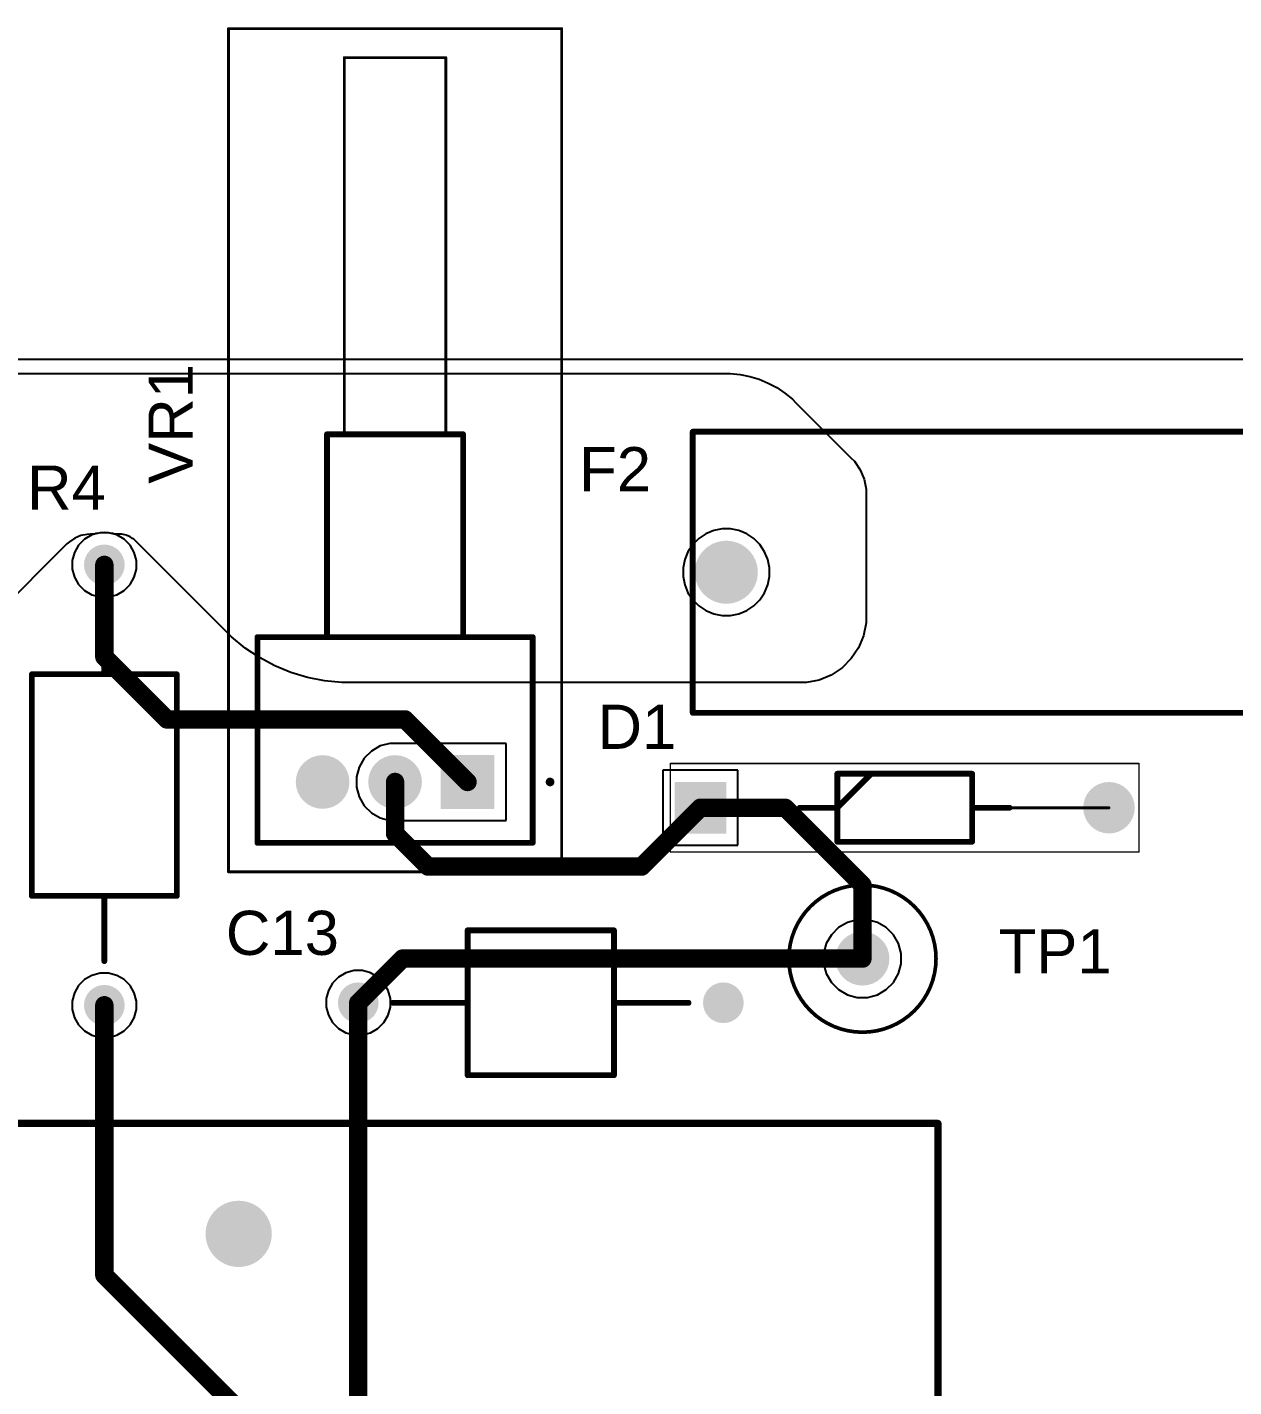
# Model space of a CAD drawing. Header units: millimetres. Extents: x 24 to 183, y 18 to 128.
# Drawn here: x 54.11 to 95.75, y 70.57 to 117.49 of the extents above; entities that cross this region are included whole.
import ezdxf

# ---------------------------------------------------------------- set-up
doc = ezdxf.new("R2010")
doc.units = ezdxf.units.MM
for name, color, linetype in [('BottomLayer', 5, 'Continuous'), ('BottomSolder', 6, 'Continuous'), ('Mechanical13', 56, 'Continuous'), ('Mechanical15', 56, 'Continuous'), ('MultiLayer', 9, 'Continuous'), ('PadHoleLayer', 156, 'Continuous'), ('TopLayer', 1, 'Continuous'), ('TopOverlay', 2, 'Continuous'), ('TopSolder', 216, 'Continuous')]:
    doc.layers.add(name, color=color, linetype=linetype)
doc.styles.add('Arial', font='arial.ttf', dxfattribs={"height": 0.2})

# ---------------------------------------------------------------- blocks, each defined once
blk = doc.blocks.new('MFR_25FBF52_14K_16')
at = {"layer": 'BottomLayer'}
h = blk.add_hatch(color=5, dxfattribs=at)
edge = h.paths.add_edge_path()
edge.add_arc((0, 0), 0.6, 0, 360)
h = blk.add_hatch(color=5, dxfattribs=at)
edge = h.paths.add_edge_path()
edge.add_arc((15.2, 0), 0.6, 0, 360)
at = {"layer": 'BottomSolder'}
h = blk.add_hatch(color=6, dxfattribs=at)
edge = h.paths.add_edge_path()
edge.add_arc((0, 0), 0.702, 0, 360)
h = blk.add_hatch(color=6, dxfattribs=at)
edge = h.paths.add_edge_path()
edge.add_arc((15.2, 0), 0.702, 0, 360)
at = {"layer": 'MultiLayer'}
h = blk.add_hatch(color=9, dxfattribs=at)
edge = h.paths.add_edge_path()
edge.add_arc((0, 0), 0.6, 0, 360)
h = blk.add_hatch(color=9, dxfattribs=at)
edge = h.paths.add_edge_path()
edge.add_arc((15.2, 0), 0.6, 0, 360)
at = {"layer": 'PadHoleLayer'}
h = blk.add_hatch(color=156, dxfattribs=at)
edge = h.paths.add_edge_path()
edge.add_arc((0, 0), 0.35, 0, 360)
h = blk.add_hatch(color=156, dxfattribs=at)
edge = h.paths.add_edge_path()
edge.add_arc((15.2, 0), 0.35, 0, 360)
at = {"layer": 'TopLayer'}
h = blk.add_hatch(color=1, dxfattribs=at)
edge = h.paths.add_edge_path()
edge.add_arc((0, 0), 0.6, 0, 360)
h = blk.add_hatch(color=1, dxfattribs=at)
edge = h.paths.add_edge_path()
edge.add_arc((15.2, 0), 0.6, 0, 360)
at = {"layer": 'TopSolder'}
h = blk.add_hatch(color=216, dxfattribs=at)
edge = h.paths.add_edge_path()
edge.add_arc((0, 0), 0.702, 0, 360)
h = blk.add_hatch(color=216, dxfattribs=at)
edge = h.paths.add_edge_path()
edge.add_arc((15.2, 0), 0.702, 0, 360)
at = {"layer": 'TopOverlay', "const_width": 0.2}
for points in [[(3.775, 2.5), (3.775, 0)], [(3.775, 2.5), (11.425, 2.5)], [(11.425, 2.5), (11.425, -2.5)], [(1.524, 0), (3.775, 0)], [(3.775, 0), (3.775, -2.5)], [(11.425, 0), (13.843, 0)], [(3.775, -2.5), (11.425, -2.5)]]:
    blk.add_lwpolyline(points, dxfattribs=at)
at = {"layer": 'TopOverlay', "const_width": 0.1}
for points in [[(3.725, 2.5, 1), (3.825, 2.5, 1)], [(3.725, 2.5, 1), (3.825, 2.5, 1)], [(11.375, 2.5, 1), (11.475, 2.5, 1)], [(11.375, 2.5, 1), (11.475, 2.5, 1)], [(1.474, 0, 1), (1.574, 0, 1)], [(3.725, 0, 1), (3.825, 0, 1)], [(3.725, 0, 1), (3.825, 0, 1)], [(3.725, 0, 1), (3.825, 0, 1)], [(11.375, 0, 1), (11.475, 0, 1)], [(13.793, 0, 1), (13.893, 0, 1)], [(3.725, -2.5, 1), (3.825, -2.5, 1)], [(3.725, -2.5, 1), (3.825, -2.5, 1)], [(11.375, -2.5, 1), (11.475, -2.5, 1)], [(11.375, -2.5, 1), (11.475, -2.5, 1)]]:
    blk.add_lwpolyline(points, format="xyb", close=True, dxfattribs=at)
blk = doc.blocks.new('5261_24')
at = {"layer": 'BottomLayer'}
h = blk.add_hatch(color=5, dxfattribs=at)
edge = h.paths.add_edge_path()
edge.add_arc((0, 0), 0.83, 0, 360)
at = {"layer": 'BottomSolder'}
h = blk.add_hatch(color=6, dxfattribs=at)
edge = h.paths.add_edge_path()
edge.add_arc((0, 0), 0.9316, 0, 360)
at = {"layer": 'MultiLayer'}
h = blk.add_hatch(color=9, dxfattribs=at)
edge = h.paths.add_edge_path()
edge.add_arc((0, 0), 0.83, 0, 360)
at = {"layer": 'PadHoleLayer'}
h = blk.add_hatch(color=156, dxfattribs=at)
edge = h.paths.add_edge_path()
edge.add_arc((0, 0), 0.53, 0, 360)
at = {"layer": 'TopLayer'}
h = blk.add_hatch(color=1, dxfattribs=at)
edge = h.paths.add_edge_path()
edge.add_arc((0, 0), 0.83, 0, 360)
at = {"layer": 'TopSolder'}
h = blk.add_hatch(color=216, dxfattribs=at)
edge = h.paths.add_edge_path()
edge.add_arc((0, 0), 0.9316, 0, 360)
at = {"layer": 'Mechanical15'}
for points, const_width in [([(2.54, 0, 1), (-2.54, 0, 1)], 0.127), ([(-2.57175, 0, 1), (-2.50825, 0, 1)], 0.0635), ([(2.50825, 0, 1), (2.57175, 0, 1)], 0.0635)]:
    blk.add_lwpolyline(points, format="xyb", close=True, dxfattribs=dict(at, const_width=const_width))
blk = doc.blocks.new('4527_31')
at = {"layer": 'BottomLayer'}
h = blk.add_hatch(color=5, dxfattribs=at)
edge = h.paths.add_edge_path()
edge.add_arc((-10.92, 0), 0.985, 0, 360)
h = blk.add_hatch(color=5, dxfattribs=at)
edge = h.paths.add_edge_path()
edge.add_arc((10.92, 0), 0.985, 0, 360)
at = {"layer": 'BottomSolder'}
h = blk.add_hatch(color=6, dxfattribs=at)
edge = h.paths.add_edge_path()
edge.add_arc((-10.92, 0), 1.087, 0, 360)
h = blk.add_hatch(color=6, dxfattribs=at)
edge = h.paths.add_edge_path()
edge.add_arc((10.92, 0), 1.087, 0, 360)
at = {"layer": 'MultiLayer'}
h = blk.add_hatch(color=9, dxfattribs=at)
edge = h.paths.add_edge_path()
edge.add_arc((-10.92, 0), 0.985, 0, 360)
h = blk.add_hatch(color=9, dxfattribs=at)
edge = h.paths.add_edge_path()
edge.add_arc((10.92, 0), 0.985, 0, 360)
at = {"layer": 'PadHoleLayer'}
h = blk.add_hatch(color=156, dxfattribs=at)
edge = h.paths.add_edge_path()
edge.add_arc((-10.92, 0), 0.66, 0, 360)
h = blk.add_hatch(color=156, dxfattribs=at)
edge = h.paths.add_edge_path()
edge.add_arc((10.92, 0), 0.66, 0, 360)
at = {"layer": 'TopLayer'}
h = blk.add_hatch(color=1, dxfattribs=at)
edge = h.paths.add_edge_path()
edge.add_arc((-10.92, 0), 0.985, 0, 360)
h = blk.add_hatch(color=1, dxfattribs=at)
edge = h.paths.add_edge_path()
edge.add_arc((10.92, 0), 0.985, 0, 360)
at = {"layer": 'TopSolder'}
h = blk.add_hatch(color=216, dxfattribs=at)
edge = h.paths.add_edge_path()
edge.add_arc((-10.92, 0), 1.087, 0, 360)
h = blk.add_hatch(color=216, dxfattribs=at)
edge = h.paths.add_edge_path()
edge.add_arc((10.92, 0), 1.087, 0, 360)
at = {"layer": 'Mechanical13', "const_width": 0.2}
for points in [[(-12.08, -4.85), (-12.08, 4.85)], [(-12.08, 4.85), (12.08, 4.85)], [(12.08, -4.85), (12.08, 4.85)], [(-12.08, -4.85), (12.08, -4.85)]]:
    blk.add_lwpolyline(points, dxfattribs=at)
at = {"layer": 'Mechanical13', "const_width": 0.1}
for points in [[(-12.13, 4.85, 1), (-12.03, 4.85, 1)], [(-12.13, 4.85, 1), (-12.03, 4.85, 1)], [(12.03, 4.85, 1), (12.13, 4.85, 1)], [(12.03, 4.85, 1), (12.13, 4.85, 1)], [(-12.13, -4.85, 1), (-12.03, -4.85, 1)], [(-12.13, -4.85, 1), (-12.03, -4.85, 1)], [(12.03, -4.85, 1), (12.13, -4.85, 1)], [(12.03, -4.85, 1), (12.13, -4.85, 1)]]:
    blk.add_lwpolyline(points, format="xyb", close=True, dxfattribs=at)
at = {"layer": 'TopOverlay', "const_width": 0.2}
for points in [[(-12.08, 4.85), (12.08, 4.85)], [(-12.08, -4.85), (12.08, -4.85)]]:
    blk.add_lwpolyline(points, dxfattribs=at)
at = {"layer": 'TopOverlay', "const_width": 0.1}
for points in [[(-12.13, 4.85, 1), (-12.03, 4.85, 1)], [(12.03, 4.85, 1), (12.13, 4.85, 1)], [(-12.13, -4.85, 1), (-12.03, -4.85, 1)], [(12.03, -4.85, 1), (12.13, -4.85, 1)]]:
    blk.add_lwpolyline(points, format="xyb", close=True, dxfattribs=at)
blk = doc.blocks.new('P9A1R100FISX1103MA_34')
at = {"layer": 'BottomLayer'}
blk.add_hatch(color=5, dxfattribs=at).paths.add_polyline_path([(-0.825, 0.825), (0.825, 0.825), (0.825, -0.825), (-0.825, -0.825)])
h = blk.add_hatch(color=5, dxfattribs=at)
edge = h.paths.add_edge_path()
edge.add_arc((0, -2.5), 0.825, 0, 360)
h = blk.add_hatch(color=5, dxfattribs=at)
edge = h.paths.add_edge_path()
edge.add_arc((0, -5), 0.825, 0, 360)
at = {"layer": 'BottomSolder'}
blk.add_hatch(color=6, dxfattribs=at).paths.add_polyline_path([(-0.927, 0.927), (0.927, 0.927), (0.927, -0.927), (-0.927, -0.927)])
h = blk.add_hatch(color=6, dxfattribs=at)
edge = h.paths.add_edge_path()
edge.add_arc((0, -2.5), 0.927, 0, 360)
h = blk.add_hatch(color=6, dxfattribs=at)
edge = h.paths.add_edge_path()
edge.add_arc((0, -5), 0.927, 0, 360)
at = {"layer": 'MultiLayer'}
blk.add_hatch(color=9, dxfattribs=at).paths.add_polyline_path([(-0.825, 0.825), (0.825, 0.825), (0.825, -0.825), (-0.825, -0.825)])
h = blk.add_hatch(color=9, dxfattribs=at)
edge = h.paths.add_edge_path()
edge.add_arc((0, -2.5), 0.825, 0, 360)
h = blk.add_hatch(color=9, dxfattribs=at)
edge = h.paths.add_edge_path()
edge.add_arc((0, -5), 0.825, 0, 360)
at = {"layer": 'PadHoleLayer'}
h = blk.add_hatch(color=156, dxfattribs=at)
edge = h.paths.add_edge_path()
edge.add_arc((0, 0), 0.55, 0, 360)
h = blk.add_hatch(color=156, dxfattribs=at)
edge = h.paths.add_edge_path()
edge.add_arc((0, -2.5), 0.55, 0, 360)
h = blk.add_hatch(color=156, dxfattribs=at)
edge = h.paths.add_edge_path()
edge.add_arc((0, -5), 0.55, 0, 360)
at = {"layer": 'TopLayer'}
blk.add_hatch(color=1, dxfattribs=at).paths.add_polyline_path([(-0.825, 0.825), (0.825, 0.825), (0.825, -0.825), (-0.825, -0.825)])
h = blk.add_hatch(color=1, dxfattribs=at)
edge = h.paths.add_edge_path()
edge.add_arc((0, -2.5), 0.825, 0, 360)
h = blk.add_hatch(color=1, dxfattribs=at)
edge = h.paths.add_edge_path()
edge.add_arc((0, -5), 0.825, 0, 360)
at = {"layer": 'TopSolder'}
blk.add_hatch(color=216, dxfattribs=at).paths.add_polyline_path([(-0.927, 0.927), (0.927, 0.927), (0.927, -0.927), (-0.927, -0.927)])
h = blk.add_hatch(color=216, dxfattribs=at)
edge = h.paths.add_edge_path()
edge.add_arc((0, -2.5), 0.927, 0, 360)
h = blk.add_hatch(color=216, dxfattribs=at)
edge = h.paths.add_edge_path()
edge.add_arc((0, -5), 0.927, 0, 360)
at = {"layer": 'Mechanical13', "const_width": 0.1}
for points in [[(-5, -7.25), (-5, 2.25)], [(2.1, 2.25), (-5, 2.25)], [(2.1, -7.25), (2.1, 2.25)], [(-12, -4.85), (-12, -0.15)], [(-5, -0.15), (-12, -0.15)], [(-5, -4.85), (-5, -0.15)], [(-25, -4.25), (-25, -0.75)], [(-12, -0.75), (-25, -0.75)], [(-12, -4.25), (-12, -0.75)], [(-12, -4.25), (-25, -4.25)], [(-5, -4.85), (-12, -4.85)], [(2.1, -7.25), (-5, -7.25)]]:
    blk.add_lwpolyline(points, dxfattribs=at)
at = {"layer": 'Mechanical13', "const_width": 0.05}
for points in [[(-5.025, 2.25, 1), (-4.975, 2.25, 1)], [(-5.025, 2.25, 1), (-4.975, 2.25, 1)], [(2.075, 2.25, 1), (2.125, 2.25, 1)], [(2.075, 2.25, 1), (2.125, 2.25, 1)], [(-12.025, -0.15, 1), (-11.975, -0.15, 1)], [(-12.025, -0.15, 1), (-11.975, -0.15, 1)], [(-5.025, -0.15, 1), (-4.975, -0.15, 1)], [(-5.025, -0.15, 1), (-4.975, -0.15, 1)], [(-25.025, -0.75, 1), (-24.975, -0.75, 1)], [(-25.025, -0.75, 1), (-24.975, -0.75, 1)], [(-12.025, -0.75, 1), (-11.975, -0.75, 1)], [(-12.025, -0.75, 1), (-11.975, -0.75, 1)], [(-25.025, -4.25, 1), (-24.975, -4.25, 1)], [(-25.025, -4.25, 1), (-24.975, -4.25, 1)], [(-12.025, -4.25, 1), (-11.975, -4.25, 1)], [(-12.025, -4.25, 1), (-11.975, -4.25, 1)], [(-12.025, -4.85, 1), (-11.975, -4.85, 1)], [(-12.025, -4.85, 1), (-11.975, -4.85, 1)], [(-5.025, -4.85, 1), (-4.975, -4.85, 1)], [(-5.025, -4.85, 1), (-4.975, -4.85, 1)], [(-5.025, -7.25, 1), (-4.975, -7.25, 1)], [(-5.025, -7.25, 1), (-4.975, -7.25, 1)], [(2.075, -7.25, 1), (2.125, -7.25, 1)], [(2.075, -7.25, 1), (2.125, -7.25, 1)]]:
    blk.add_lwpolyline(points, format="xyb", close=True, dxfattribs=at)
at = {"layer": 'Mechanical15', "const_width": 0.1}
for points in [[(-26, -8.25), (-26, 3.25)], [(3.1, 3.25), (-26, 3.25)], [(3.1, -8.25), (3.1, 3.25)], [(3.1, -8.25), (-26, -8.25)]]:
    blk.add_lwpolyline(points, dxfattribs=at)
at = {"layer": 'Mechanical15', "const_width": 0.05}
for points in [[(-26.025, 3.25, 1), (-25.975, 3.25, 1)], [(-26.025, 3.25, 1), (-25.975, 3.25, 1)], [(3.075, 3.25, 1), (3.125, 3.25, 1)], [(3.075, 3.25, 1), (3.125, 3.25, 1)], [(-26.025, -8.25, 1), (-25.975, -8.25, 1)], [(-26.025, -8.25, 1), (-25.975, -8.25, 1)], [(3.075, -8.25, 1), (3.125, -8.25, 1)], [(3.075, -8.25, 1), (3.125, -8.25, 1)]]:
    blk.add_lwpolyline(points, format="xyb", close=True, dxfattribs=at)
at = {"layer": 'TopOverlay', "const_width": 0.2}
for points in [[(0, 2.8, -1), (0, 2.9)], [(0, 2.9, -1), (0, 2.8)]]:
    blk.add_lwpolyline(points, format="xyb", dxfattribs=at)
for points in [[(0, 2.8), (0, 2.9)], [(-5, -7.25), (-5, 2.25)], [(2.1, 2.25), (-5, 2.25)], [(2.1, -7.25), (2.1, 2.25)], [(-12, -4.85), (-12, -0.15)], [(-5, -0.15), (-12, -0.15)], [(-5, -4.85), (-5, -0.15)], [(-12, -4.25), (-12, -0.75)], [(-5, -4.85), (-12, -4.85)], [(2.1, -7.25), (-5, -7.25)]]:
    blk.add_lwpolyline(points, dxfattribs=at)
at = {"layer": 'TopOverlay', "const_width": 0.1}
for points in [[(-0.05, 2.9, 1), (0.05, 2.9, 1)], [(-0.05, 2.9, 1), (0.05, 2.9, 1)], [(-0.05, 2.9, 1), (0.05, 2.9, 1)], [(-0.05, 2.8, 1), (0.05, 2.8, 1)], [(-0.05, 2.8, 1), (0.05, 2.8, 1)], [(-0.05, 2.8, 1), (0.05, 2.8, 1)], [(-5.05, 2.25, 1), (-4.95, 2.25, 1)], [(-5.05, 2.25, 1), (-4.95, 2.25, 1)], [(2.05, 2.25, 1), (2.15, 2.25, 1)], [(2.05, 2.25, 1), (2.15, 2.25, 1)], [(-12.05, -0.15, 1), (-11.95, -0.15, 1)], [(-12.05, -0.15, 1), (-11.95, -0.15, 1)], [(-5.05, -0.15, 1), (-4.95, -0.15, 1)], [(-5.05, -0.15, 1), (-4.95, -0.15, 1)], [(-12.05, -0.75, 1), (-11.95, -0.75, 1)], [(-12.05, -4.25, 1), (-11.95, -4.25, 1)], [(-12.05, -4.85, 1), (-11.95, -4.85, 1)], [(-12.05, -4.85, 1), (-11.95, -4.85, 1)], [(-5.05, -4.85, 1), (-4.95, -4.85, 1)], [(-5.05, -4.85, 1), (-4.95, -4.85, 1)], [(-5.05, -7.25, 1), (-4.95, -7.25, 1)], [(-5.05, -7.25, 1), (-4.95, -7.25, 1)], [(2.05, -7.25, 1), (2.15, -7.25, 1)], [(2.05, -7.25, 1), (2.15, -7.25, 1)]]:
    blk.add_lwpolyline(points, format="xyb", close=True, dxfattribs=at)
blk = doc.blocks.new('C12_40')
at = {"layer": 'BottomLayer'}
h = blk.add_hatch(color=5, dxfattribs=at)
edge = h.paths.add_edge_path()
edge.add_arc((-17.78, 6.35), 1.0414, 0, 360)
h = blk.add_hatch(color=5, dxfattribs=at)
edge = h.paths.add_edge_path()
edge.add_arc((-2.54, 6.35), 1.0414, 0, 360)
h = blk.add_hatch(color=5, dxfattribs=at)
edge = h.paths.add_edge_path()
edge.add_arc((-10.35, 0.025), 2.794, 0, 360)
h = blk.add_hatch(color=5, dxfattribs=at)
edge = h.paths.add_edge_path()
edge.add_arc((0, 0), 1.0414, 0, 360)
h = blk.add_hatch(color=5, dxfattribs=at)
edge = h.paths.add_edge_path()
edge.add_arc((8.89, -2.54), 1.0414, 0, 360)
h = blk.add_hatch(color=5, dxfattribs=at)
edge = h.paths.add_edge_path()
edge.add_arc((0, -12.7), 1.0414, 0, 360)
at = {"layer": 'BottomSolder'}
h = blk.add_hatch(color=6, dxfattribs=at)
edge = h.paths.add_edge_path()
edge.add_arc((-17.78, 6.35), 1.143, 0, 360)
h = blk.add_hatch(color=6, dxfattribs=at)
edge = h.paths.add_edge_path()
edge.add_arc((-2.54, 6.35), 1.143, 0, 360)
h = blk.add_hatch(color=6, dxfattribs=at)
edge = h.paths.add_edge_path()
edge.add_arc((-10.35, 0.025), 2.8956, 0, 360)
h = blk.add_hatch(color=6, dxfattribs=at)
edge = h.paths.add_edge_path()
edge.add_arc((0, 0), 1.143, 0, 360)
h = blk.add_hatch(color=6, dxfattribs=at)
edge = h.paths.add_edge_path()
edge.add_arc((8.89, -2.54), 1.143, 0, 360)
h = blk.add_hatch(color=6, dxfattribs=at)
edge = h.paths.add_edge_path()
edge.add_arc((0, -12.7), 1.143, 0, 360)
at = {"layer": 'MultiLayer'}
h = blk.add_hatch(color=9, dxfattribs=at)
edge = h.paths.add_edge_path()
edge.add_arc((-17.78, 6.35), 1.0414, 0, 360)
h = blk.add_hatch(color=9, dxfattribs=at)
edge = h.paths.add_edge_path()
edge.add_arc((-2.54, 6.35), 1.0414, 0, 360)
h = blk.add_hatch(color=9, dxfattribs=at)
edge = h.paths.add_edge_path()
edge.add_arc((-10.35, 0.025), 2.794, 0, 360)
h = blk.add_hatch(color=9, dxfattribs=at)
edge = h.paths.add_edge_path()
edge.add_arc((0, 0), 1.0414, 0, 360)
h = blk.add_hatch(color=9, dxfattribs=at)
edge = h.paths.add_edge_path()
edge.add_arc((8.89, -2.54), 1.0414, 0, 360)
h = blk.add_hatch(color=9, dxfattribs=at)
edge = h.paths.add_edge_path()
edge.add_arc((0, -12.7), 1.0414, 0, 360)
at = {"layer": 'PadHoleLayer'}
h = blk.add_hatch(color=156, dxfattribs=at)
edge = h.paths.add_edge_path()
edge.add_arc((-17.78, 6.35), 0.6604, 0, 360)
h = blk.add_hatch(color=156, dxfattribs=at)
edge = h.paths.add_edge_path()
edge.add_arc((-2.54, 6.35), 0.6604, 0, 360)
h = blk.add_hatch(color=156, dxfattribs=at)
edge = h.paths.add_edge_path()
edge.add_arc((-10.35, 0.025), 2.3749, 0, 360)
h = blk.add_hatch(color=156, dxfattribs=at)
edge = h.paths.add_edge_path()
edge.add_arc((0, 0), 0.6604, 0, 360)
h = blk.add_hatch(color=156, dxfattribs=at)
edge = h.paths.add_edge_path()
edge.add_arc((8.89, -2.54), 0.6604, 0, 360)
h = blk.add_hatch(color=156, dxfattribs=at)
edge = h.paths.add_edge_path()
edge.add_arc((0, -12.7), 0.6604, 0, 360)
at = {"layer": 'TopLayer'}
h = blk.add_hatch(color=1, dxfattribs=at)
edge = h.paths.add_edge_path()
edge.add_arc((-17.78, 6.35), 1.0414, 0, 360)
h = blk.add_hatch(color=1, dxfattribs=at)
edge = h.paths.add_edge_path()
edge.add_arc((-2.54, 6.35), 1.0414, 0, 360)
h = blk.add_hatch(color=1, dxfattribs=at)
edge = h.paths.add_edge_path()
edge.add_arc((-10.35, 0.025), 2.794, 0, 360)
h = blk.add_hatch(color=1, dxfattribs=at)
edge = h.paths.add_edge_path()
edge.add_arc((0, 0), 1.0414, 0, 360)
h = blk.add_hatch(color=1, dxfattribs=at)
edge = h.paths.add_edge_path()
edge.add_arc((8.89, -2.54), 1.0414, 0, 360)
h = blk.add_hatch(color=1, dxfattribs=at)
edge = h.paths.add_edge_path()
edge.add_arc((0, -12.7), 1.0414, 0, 360)
at = {"layer": 'TopSolder'}
h = blk.add_hatch(color=216, dxfattribs=at)
edge = h.paths.add_edge_path()
edge.add_arc((-17.78, 6.35), 1.143, 0, 360)
h = blk.add_hatch(color=216, dxfattribs=at)
edge = h.paths.add_edge_path()
edge.add_arc((-2.54, 6.35), 1.143, 0, 360)
h = blk.add_hatch(color=216, dxfattribs=at)
edge = h.paths.add_edge_path()
edge.add_arc((-10.35, 0.025), 2.8956, 0, 360)
h = blk.add_hatch(color=216, dxfattribs=at)
edge = h.paths.add_edge_path()
edge.add_arc((0, 0), 1.143, 0, 360)
h = blk.add_hatch(color=216, dxfattribs=at)
edge = h.paths.add_edge_path()
edge.add_arc((8.89, -2.54), 1.143, 0, 360)
h = blk.add_hatch(color=216, dxfattribs=at)
edge = h.paths.add_edge_path()
edge.add_arc((0, -12.7), 1.143, 0, 360)
at = {"layer": 'Mechanical13', "const_width": 0.254}
for points in [[(-24.13, 11.684), (-24.13, -16.51)], [(11.43, 11.684), (-24.13, 11.684)], [(11.43, 11.684), (11.43, -16.51)], [(11.43, -16.51), (-24.13, -16.51)]]:
    blk.add_lwpolyline(points, dxfattribs=at)
at = {"layer": 'Mechanical13', "const_width": 0.127}
for points in [[(-24.1935, 11.684, 1), (-24.0665, 11.684, 1)], [(-24.1935, 11.684, 1), (-24.0665, 11.684, 1)], [(11.3665, 11.684, 1), (11.4935, 11.684, 1)], [(11.3665, 11.684, 1), (11.4935, 11.684, 1)], [(-24.1935, -16.51, 1), (-24.0665, -16.51, 1)], [(-24.1935, -16.51, 1), (-24.0665, -16.51, 1)], [(11.3665, -16.51, 1), (11.4935, -16.51, 1)], [(11.3665, -16.51, 1), (11.4935, -16.51, 1)]]:
    blk.add_lwpolyline(points, format="xyb", close=True, dxfattribs=at)
at = {"layer": 'TopOverlay', "const_width": 0.254}
for points in [[(-24.13, 11.684), (-24.13, -16.51)], [(11.43, 11.684), (-24.13, 11.684)], [(11.43, 11.684), (11.43, -16.51)], [(11.43, -16.51), (-24.13, -16.51)]]:
    blk.add_lwpolyline(points, dxfattribs=at)
at = {"layer": 'TopOverlay', "const_width": 0.127}
for points in [[(-24.1935, 11.684, 1), (-24.0665, 11.684, 1)], [(-24.1935, 11.684, 1), (-24.0665, 11.684, 1)], [(11.3665, 11.684, 1), (11.4935, 11.684, 1)], [(11.3665, 11.684, 1), (11.4935, 11.684, 1)], [(-24.1935, -16.51, 1), (-24.0665, -16.51, 1)], [(-24.1935, -16.51, 1), (-24.0665, -16.51, 1)], [(11.3665, -16.51, 1), (11.4935, -16.51, 1)], [(11.3665, -16.51, 1), (11.4935, -16.51, 1)]]:
    blk.add_lwpolyline(points, format="xyb", close=True, dxfattribs=at)
blk = doc.blocks.new('DIOAD1405W86L465D235_42')
at = {"layer": 'BottomLayer'}
blk.add_hatch(color=5, dxfattribs=at).paths.add_polyline_path([(-0.788, 0.788), (0.788, 0.788), (0.788, -0.788), (-0.788, -0.788)])
h = blk.add_hatch(color=5, dxfattribs=at)
edge = h.paths.add_edge_path()
edge.add_arc((14.1, 0), 0.787, 0, 360)
at = {"layer": 'BottomSolder'}
blk.add_hatch(color=6, dxfattribs=at).paths.add_polyline_path([(-0.889, 0.889), (0.889, 0.889), (0.889, -0.889), (-0.889, -0.889)])
h = blk.add_hatch(color=6, dxfattribs=at)
edge = h.paths.add_edge_path()
edge.add_arc((14.1, 0), 0.889, 0, 360)
at = {"layer": 'MultiLayer'}
blk.add_hatch(color=9, dxfattribs=at).paths.add_polyline_path([(-0.788, 0.788), (0.788, 0.788), (0.788, -0.788), (-0.788, -0.788)])
h = blk.add_hatch(color=9, dxfattribs=at)
edge = h.paths.add_edge_path()
edge.add_arc((14.1, 0), 0.787, 0, 360)
at = {"layer": 'PadHoleLayer'}
h = blk.add_hatch(color=156, dxfattribs=at)
edge = h.paths.add_edge_path()
edge.add_arc((0, 0), 0.525, 0, 360)
h = blk.add_hatch(color=156, dxfattribs=at)
edge = h.paths.add_edge_path()
edge.add_arc((14.1, 0), 0.525, 0, 360)
at = {"layer": 'TopLayer'}
blk.add_hatch(color=1, dxfattribs=at).paths.add_polyline_path([(-0.788, 0.788), (0.788, 0.788), (0.788, -0.788), (-0.788, -0.788)])
h = blk.add_hatch(color=1, dxfattribs=at)
edge = h.paths.add_edge_path()
edge.add_arc((14.1, 0), 0.787, 0, 360)
at = {"layer": 'TopSolder'}
blk.add_hatch(color=216, dxfattribs=at).paths.add_polyline_path([(-0.889, 0.889), (0.889, 0.889), (0.889, -0.889), (-0.889, -0.889)])
h = blk.add_hatch(color=216, dxfattribs=at)
edge = h.paths.add_edge_path()
edge.add_arc((14.1, 0), 0.889, 0, 360)
at = {"layer": 'Mechanical13', "const_width": 0.1}
for points in [[(4.725, 1.175), (9.375, 1.175)], [(4.725, -1.175), (4.725, 1.175)], [(4.725, 0), (5.9, 1.175)], [(9.375, -1.175), (9.375, 1.175)], [(0, 0), (4.725, 0)], [(9.375, 0), (14.1, 0)], [(4.725, -1.175), (9.375, -1.175)]]:
    blk.add_lwpolyline(points, dxfattribs=at)
at = {"layer": 'Mechanical13', "const_width": 0.05}
for points in [[(4.7, 1.175, 1), (4.75, 1.175, 1)], [(4.7, 1.175, 1), (4.75, 1.175, 1)], [(5.875, 1.175, 1), (5.925, 1.175, 1)], [(9.35, 1.175, 1), (9.4, 1.175, 1)], [(9.35, 1.175, 1), (9.4, 1.175, 1)], [(-0.025, 0, 1), (0.025, 0, 1)], [(4.7, 0, 1), (4.75, 0, 1)], [(4.7, 0, 1), (4.75, 0, 1)], [(9.35, 0, 1), (9.4, 0, 1)], [(14.075, 0, 1), (14.125, 0, 1)], [(4.7, -1.175, 1), (4.75, -1.175, 1)], [(4.7, -1.175, 1), (4.75, -1.175, 1)], [(9.35, -1.175, 1), (9.4, -1.175, 1)], [(9.35, -1.175, 1), (9.4, -1.175, 1)]]:
    blk.add_lwpolyline(points, format="xyb", close=True, dxfattribs=at)
at = {"layer": 'Mechanical15', "const_width": 0.05}
for points in [[(-1.038, 1.525), (15.137, 1.525)], [(-1.038, -1.525), (-1.038, 1.525)], [(15.137, -1.525), (15.137, 1.525)], [(-1.038, -1.525), (15.137, -1.525)]]:
    blk.add_lwpolyline(points, dxfattribs=at)
at = {"layer": 'Mechanical15', "const_width": 0.025}
for points in [[(-1.05, 1.525, 1), (-1.025, 1.525, 1)], [(-1.05, 1.525, 1), (-1.025, 1.525, 1)], [(15.125, 1.525, 1), (15.149, 1.525, 1)], [(15.125, 1.525, 1), (15.149, 1.525, 1)], [(-1.05, -1.525, 1), (-1.025, -1.525, 1)], [(-1.05, -1.525, 1), (-1.025, -1.525, 1)], [(15.125, -1.525, 1), (15.149, -1.525, 1)], [(15.125, -1.525, 1), (15.149, -1.525, 1)]]:
    blk.add_lwpolyline(points, format="xyb", close=True, dxfattribs=at)
at = {"layer": 'TopOverlay', "const_width": 0.2}
for points in [[(4.725, 1.175), (9.375, 1.175)], [(4.725, -1.175), (4.725, 1.175)], [(4.725, 0), (5.9, 1.175)], [(9.375, -1.175), (9.375, 1.175)], [(3.429, 0), (4.725, 0)], [(9.375, 0), (10.668, 0)], [(4.725, -1.175), (9.375, -1.175)]]:
    blk.add_lwpolyline(points, dxfattribs=at)
at = {"layer": 'TopOverlay', "const_width": 0.1}
for points in [[(4.675, 1.175, 1), (4.775, 1.175, 1)], [(4.675, 1.175, 1), (4.775, 1.175, 1)], [(5.85, 1.175, 1), (5.95, 1.175, 1)], [(9.325, 1.175, 1), (9.425, 1.175, 1)], [(9.325, 1.175, 1), (9.425, 1.175, 1)], [(3.379, 0, 1), (3.479, 0, 1)], [(4.675, 0, 1), (4.775, 0, 1)], [(4.675, 0, 1), (4.775, 0, 1)], [(9.325, 0, 1), (9.425, 0, 1)], [(10.618, 0, 1), (10.718, 0, 1)], [(4.675, -1.175, 1), (4.775, -1.175, 1)], [(4.675, -1.175, 1), (4.775, -1.175, 1)], [(9.325, -1.175, 1), (9.425, -1.175, 1)], [(9.325, -1.175, 1), (9.425, -1.175, 1)]]:
    blk.add_lwpolyline(points, format="xyb", close=True, dxfattribs=at)
blk = doc.blocks.new('C420C104K5R5TA7200_43')
at = {"layer": 'BottomLayer'}
h = blk.add_hatch(color=5, dxfattribs=at)
edge = h.paths.add_edge_path()
edge.add_arc((0, 0), 0.6, 0, 360)
h = blk.add_hatch(color=5, dxfattribs=at)
edge = h.paths.add_edge_path()
edge.add_arc((12.6, 0), 0.6, 0, 360)
at = {"layer": 'BottomSolder'}
h = blk.add_hatch(color=6, dxfattribs=at)
edge = h.paths.add_edge_path()
edge.add_arc((0, 0), 0.702, 0, 360)
h = blk.add_hatch(color=6, dxfattribs=at)
edge = h.paths.add_edge_path()
edge.add_arc((12.6, 0), 0.702, 0, 360)
at = {"layer": 'MultiLayer'}
h = blk.add_hatch(color=9, dxfattribs=at)
edge = h.paths.add_edge_path()
edge.add_arc((0, 0), 0.6, 0, 360)
h = blk.add_hatch(color=9, dxfattribs=at)
edge = h.paths.add_edge_path()
edge.add_arc((12.6, 0), 0.6, 0, 360)
at = {"layer": 'PadHoleLayer'}
h = blk.add_hatch(color=156, dxfattribs=at)
edge = h.paths.add_edge_path()
edge.add_arc((0, 0), 0.35, 0, 360)
h = blk.add_hatch(color=156, dxfattribs=at)
edge = h.paths.add_edge_path()
edge.add_arc((12.6, 0), 0.35, 0, 360)
at = {"layer": 'TopLayer'}
h = blk.add_hatch(color=1, dxfattribs=at)
edge = h.paths.add_edge_path()
edge.add_arc((0, 0), 0.6, 0, 360)
h = blk.add_hatch(color=1, dxfattribs=at)
edge = h.paths.add_edge_path()
edge.add_arc((12.6, 0), 0.6, 0, 360)
at = {"layer": 'TopSolder'}
h = blk.add_hatch(color=216, dxfattribs=at)
edge = h.paths.add_edge_path()
edge.add_arc((0, 0), 0.702, 0, 360)
h = blk.add_hatch(color=216, dxfattribs=at)
edge = h.paths.add_edge_path()
edge.add_arc((12.6, 0), 0.702, 0, 360)
at = {"layer": 'Mechanical15', "const_width": 0.2}
for points in [[(3.774, 2.5), (8.824, 2.5)], [(3.774, 0), (3.774, 2.5)], [(8.824, -2.5), (8.824, 2.5)], [(1.199, 0), (3.774, 0)], [(3.774, -2.5), (3.774, 0)], [(8.824, 0), (11.399, 0)], [(3.774, -2.5), (8.824, -2.5)]]:
    blk.add_lwpolyline(points, dxfattribs=at)
at = {"layer": 'Mechanical15', "const_width": 0.1}
for points in [[(3.724, 2.5, 1), (3.824, 2.5, 1)], [(3.724, 2.5, 1), (3.824, 2.5, 1)], [(8.774, 2.5, 1), (8.874, 2.5, 1)], [(8.774, 2.5, 1), (8.874, 2.5, 1)], [(1.149, 0, 1), (1.249, 0, 1)], [(3.724, 0, 1), (3.824, 0, 1)], [(3.724, 0, 1), (3.824, 0, 1)], [(3.724, 0, 1), (3.824, 0, 1)], [(8.774, 0, 1), (8.874, 0, 1)], [(11.349, 0, 1), (11.449, 0, 1)], [(3.724, -2.5, 1), (3.824, -2.5, 1)], [(3.724, -2.5, 1), (3.824, -2.5, 1)], [(8.774, -2.5, 1), (8.874, -2.5, 1)], [(8.774, -2.5, 1), (8.874, -2.5, 1)]]:
    blk.add_lwpolyline(points, format="xyb", close=True, dxfattribs=at)
at = {"layer": 'TopOverlay', "const_width": 0.2}
for points in [[(3.775, 2.5), (8.825, 2.5)], [(3.775, 0), (3.775, 2.5)], [(8.825, -2.5), (8.825, 2.5)], [(2.54, 0), (3.775, 0)], [(3.775, -2.5), (3.775, 0)], [(8.825, 0), (10.033, 0)], [(3.775, -2.5), (8.825, -2.5)]]:
    blk.add_lwpolyline(points, dxfattribs=at)
at = {"layer": 'TopOverlay', "const_width": 0.1}
for points in [[(3.725, 2.5, 1), (3.825, 2.5, 1)], [(3.725, 2.5, 1), (3.825, 2.5, 1)], [(8.775, 2.5, 1), (8.875, 2.5, 1)], [(8.775, 2.5, 1), (8.875, 2.5, 1)], [(2.49, 0, 1), (2.59, 0, 1)], [(3.725, 0, 1), (3.825, 0, 1)], [(3.725, 0, 1), (3.825, 0, 1)], [(3.725, 0, 1), (3.825, 0, 1)], [(8.775, 0, 1), (8.875, 0, 1)], [(9.983, 0, 1), (10.083, 0, 1)], [(3.725, -2.5, 1), (3.825, -2.5, 1)], [(3.725, -2.5, 1), (3.825, -2.5, 1)], [(8.775, -2.5, 1), (8.875, -2.5, 1)], [(8.775, -2.5, 1), (8.875, -2.5, 1)]]:
    blk.add_lwpolyline(points, format="xyb", close=True, dxfattribs=at)

msp = doc.modelspace()

# ---------------------------------------------------------------- linework, layer by layer
at = {"layer": 'BottomLayer'}
for p, q in [((48.658, 106.038), (182.238, 106.038)), ((56.341, 99.965), (56.089, 99.82)), ((56.623, 100.041), (56.341, 99.965)), ((56.915, 100.041), (56.623, 100.041)), ((57.197, 99.965), (56.915, 100.041)), ((57.449, 99.82), (57.197, 99.965)), ((77.527, 100.002), (77.282, 99.839)), ((77.799, 100.115), (77.527, 100.002)), ((78.087, 100.172), (77.799, 100.115)), ((78.381, 100.172), (78.087, 100.172)), ((78.669, 100.115), (78.381, 100.172)), ((78.941, 100.002), (78.669, 100.115)), ((79.186, 99.839), (78.941, 100.002)), ((55.882, 99.613), (55.737, 99.361)), ((56.089, 99.82), (55.882, 99.613)), ((57.656, 99.613), (57.449, 99.82)), ((57.801, 99.361), (57.656, 99.613)), ((77.074, 99.631), (76.911, 99.386)), ((77.282, 99.839), (77.074, 99.631)), ((79.394, 99.631), (79.186, 99.839)), ((79.557, 99.386), (79.394, 99.631)), ((55.737, 99.361), (55.661, 99.079)), ((55.661, 99.079), (55.661, 98.787)), ((57.877, 99.079), (57.801, 99.361)), ((57.877, 98.787), (57.877, 99.079)), ((76.798, 99.114), (76.741, 98.826)), ((76.911, 99.386), (76.798, 99.114)), ((79.67, 99.114), (79.557, 99.386)), ((79.727, 98.826), (79.67, 99.114)), ((55.661, 98.787), (55.737, 98.505)), ((57.801, 98.505), (57.877, 98.787)), ((76.741, 98.826), (76.741, 98.532)), ((79.727, 98.532), (79.727, 98.826)), ((55.737, 98.505), (55.882, 98.253)), ((55.882, 98.253), (56.089, 98.046)), ((57.449, 98.046), (57.656, 98.253)), ((57.656, 98.253), (57.801, 98.505)), ((76.741, 98.532), (76.798, 98.244)), ((76.798, 98.244), (76.911, 97.972)), ((79.557, 97.972), (79.67, 98.244)), ((79.67, 98.244), (79.727, 98.532)), ((56.089, 98.046), (56.341, 97.901)), ((56.341, 97.901), (56.623, 97.825)), ((56.623, 97.825), (56.915, 97.825)), ((56.915, 97.825), (57.197, 97.901)), ((57.197, 97.901), (57.449, 98.046)), ((76.911, 97.972), (77.074, 97.727)), ((77.074, 97.727), (77.282, 97.519)), ((79.186, 97.519), (79.394, 97.727)), ((79.394, 97.727), (79.557, 97.972)), ((77.282, 97.519), (77.527, 97.356)), ((77.527, 97.356), (77.799, 97.243)), ((77.799, 97.243), (78.087, 97.186)), ((78.087, 97.186), (78.381, 97.186)), ((78.381, 97.186), (78.669, 97.243)), ((78.669, 97.243), (78.941, 97.356)), ((78.941, 97.356), (79.186, 97.519)), ((65.984, 92.507), (65.735, 92.258)), ((66.287, 92.682), (65.984, 92.507)), ((66.627, 92.773), (66.287, 92.682)), ((67.969, 92.773), (66.627, 92.773)), ((67.969, 92.773), (67.969, 92.773)), ((70.635, 92.773), (67.969, 92.773)), ((70.635, 90.107), (70.635, 92.773)), ((65.735, 92.258), (65.56, 91.955)), ((65.56, 91.955), (65.469, 91.615)), ((65.469, 91.615), (65.469, 91.265)), ((78.635, 91.846), (76.045, 91.846)), ((76.045, 91.846), (76.045, 89.256)), ((78.635, 89.256), (78.635, 91.846)), ((65.469, 91.265), (65.56, 90.925)), ((65.56, 90.925), (65.735, 90.622)), ((65.735, 90.622), (65.984, 90.373)), ((65.984, 90.373), (66.287, 90.198)), ((66.287, 90.198), (66.627, 90.107)), ((66.627, 90.107), (67.969, 90.107)), ((67.969, 90.107), (67.969, 90.107)), ((67.969, 90.107), (70.635, 90.107)), ((76.045, 89.256), (78.635, 89.256)), ((82.109, 86.415), (81.86, 86.166)), ((82.415, 86.591), (82.109, 86.415)), ((82.755, 86.682), (82.415, 86.591)), ((83.107, 86.682), (82.755, 86.682)), ((83.447, 86.591), (83.107, 86.682)), ((83.753, 86.415), (83.447, 86.591)), ((84.002, 86.166), (83.753, 86.415)), ((81.86, 86.166), (81.684, 85.86)), ((84.178, 85.86), (84.002, 86.166)), ((81.684, 85.86), (81.593, 85.52)), ((81.593, 85.52), (81.593, 85.168)), ((84.269, 85.52), (84.178, 85.86)), ((84.269, 85.168), (84.269, 85.52)), ((81.593, 85.168), (81.684, 84.828)), ((84.178, 84.828), (84.269, 85.168)), ((56.089, 84.62), (55.882, 84.413)), ((56.341, 84.765), (56.089, 84.62)), ((56.623, 84.841), (56.341, 84.765)), ((56.915, 84.841), (56.623, 84.841)), ((57.197, 84.765), (56.915, 84.841)), ((57.449, 84.62), (57.197, 84.765)), ((57.656, 84.413), (57.449, 84.62)), ((64.645, 84.5), (64.5, 84.248)), ((64.852, 84.707), (64.645, 84.5)), ((65.104, 84.852), (64.852, 84.707)), ((65.386, 84.928), (65.104, 84.852)), ((65.678, 84.928), (65.386, 84.928)), ((65.96, 84.852), (65.678, 84.928)), ((66.212, 84.707), (65.96, 84.852)), ((66.419, 84.5), (66.212, 84.707)), ((66.564, 84.248), (66.419, 84.5)), ((81.684, 84.828), (81.86, 84.522)), ((81.86, 84.522), (82.109, 84.273)), ((83.753, 84.273), (84.002, 84.522)), ((84.002, 84.522), (84.178, 84.828)), ((55.737, 84.161), (55.661, 83.879)), ((55.882, 84.413), (55.737, 84.161)), ((57.801, 84.161), (57.656, 84.413)), ((57.877, 83.879), (57.801, 84.161)), ((64.5, 84.248), (64.424, 83.966)), ((66.64, 83.966), (66.564, 84.248)), ((82.109, 84.273), (82.415, 84.097)), ((82.415, 84.097), (82.755, 84.006)), ((82.755, 84.006), (83.107, 84.006)), ((83.107, 84.006), (83.447, 84.097)), ((83.447, 84.097), (83.753, 84.273)), ((55.661, 83.879), (55.661, 83.587)), ((55.661, 83.587), (55.737, 83.305)), ((57.801, 83.305), (57.877, 83.587)), ((57.877, 83.587), (57.877, 83.879)), ((64.424, 83.966), (64.424, 83.674)), ((64.424, 83.674), (64.5, 83.392)), ((66.564, 83.392), (66.64, 83.674)), ((66.64, 83.674), (66.64, 83.966)), ((55.737, 83.305), (55.882, 83.053)), ((57.656, 83.053), (57.801, 83.305)), ((64.5, 83.392), (64.645, 83.14)), ((64.645, 83.14), (64.852, 82.933)), ((66.212, 82.933), (66.419, 83.14)), ((66.419, 83.14), (66.564, 83.392)), ((55.882, 83.053), (56.089, 82.846)), ((56.089, 82.846), (56.341, 82.701)), ((56.341, 82.701), (56.623, 82.625)), ((56.623, 82.625), (56.915, 82.625)), ((56.915, 82.625), (57.197, 82.701)), ((57.197, 82.701), (57.449, 82.846)), ((57.449, 82.846), (57.656, 83.053)), ((64.852, 82.933), (65.104, 82.788)), ((65.104, 82.788), (65.386, 82.712)), ((65.386, 82.712), (65.678, 82.712)), ((65.678, 82.712), (65.96, 82.788)), ((65.96, 82.788), (66.212, 82.933))]:
    msp.add_line(p, q, dxfattribs=at)
at = {"layer": 'TopLayer'}
for p, q in [((53.216, 105.537), (78.201, 105.537)), ((78.201, 105.537), (78.201, 105.537)), ((78.201, 105.537), (78.201, 105.537)), ((78.201, 105.537), (78.37, 105.537)), ((78.37, 105.537), (78.708, 105.504)), ((78.708, 105.504), (79.04, 105.438)), ((79.04, 105.438), (79.364, 105.339)), ((79.364, 105.339), (79.677, 105.21)), ((79.677, 105.21), (79.975, 105.05)), ((79.975, 105.05), (80.257, 104.862)), ((80.257, 104.862), (80.519, 104.647)), ((80.519, 104.647), (80.638, 104.527)), ((80.638, 104.527), (82.534, 102.632)), ((82.534, 102.632), (82.534, 102.631)), ((82.534, 102.631), (82.534, 102.631)), ((82.534, 102.631), (82.659, 102.507)), ((82.659, 102.507), (82.855, 102.214)), ((82.855, 102.214), (82.989, 101.889)), ((82.989, 101.889), (83.058, 101.544)), ((83.058, 101.544), (83.058, 101.368)), ((83.058, 101.368), (83.058, 97.155)), ((56.178, 99.987), (55.958, 99.943)), ((56.291, 99.992), (56.178, 99.987)), ((56.431, 99.992), (56.291, 99.992)), ((56.291, 99.992), (56.291, 99.992)), ((56.48, 100.012), (56.431, 99.992)), ((56.769, 100.051), (56.48, 100.012)), ((57.058, 100.012), (56.769, 100.051)), ((57.108, 99.992), (57.058, 100.012)), ((57.3, 99.992), (57.108, 99.992)), ((57.375, 99.988), (57.3, 99.992)), ((57.521, 99.959), (57.375, 99.988)), ((57.658, 99.902), (57.521, 99.959)), ((55.48, 99.656), (52.23, 96.406)), ((55.564, 99.732), (55.48, 99.656)), ((55.75, 99.857), (55.564, 99.732)), ((55.958, 99.943), (55.75, 99.857)), ((57.742, 99.847), (57.658, 99.902)), ((57.782, 99.82), (57.742, 99.847)), ((57.838, 99.769), (57.782, 99.82)), ((60.951, 96.656), (57.838, 99.769)), ((57.838, 99.769), (57.838, 99.769)), ((83.058, 97.155), (83.058, 97.155)), ((83.058, 97.155), (83.058, 96.93)), ((83.058, 96.93), (82.97, 96.488)), ((61.163, 96.444), (60.951, 96.656)), ((61.627, 96.063), (61.163, 96.444)), ((82.97, 96.488), (82.798, 96.072)), ((62.125, 95.731), (61.627, 96.063)), ((62.653, 95.448), (62.125, 95.731)), ((82.798, 96.072), (82.547, 95.698)), ((63.207, 95.219), (62.653, 95.448)), ((82.229, 95.379), (81.855, 95.129)), ((82.547, 95.698), (82.229, 95.379)), ((63.781, 95.045), (63.207, 95.219)), ((64.368, 94.928), (63.781, 95.045)), ((64.965, 94.869), (64.368, 94.928)), ((80.772, 94.869), (64.965, 94.869)), ((80.997, 94.869), (80.772, 94.869)), ((81.439, 94.957), (80.997, 94.869)), ((81.855, 95.129), (81.439, 94.957))]:
    msp.add_line(p, q, dxfattribs=at)
at = {"layer": 'TopLayer', "const_width": 0.635}
for points in [[(56.769, 95.758), (56.769, 98.933)], [(56.769, 95.758), (58.928, 93.599)], [(58.928, 93.599), (67.143, 93.599)], [(67.143, 93.599), (69.302, 91.44)], [(66.802, 89.662), (66.802, 91.44)], [(75.308, 88.519), (77.34, 90.551)], [(77.34, 90.551), (80.264, 90.551)], [(80.264, 90.551), (82.931, 87.884)], [(66.802, 89.662), (67.945, 88.519)], [(67.945, 88.519), (75.308, 88.519)], [(82.931, 85.344), (82.931, 87.884)], [(65.532, 83.82), (67.056, 85.344)], [(67.056, 85.344), (82.931, 85.344)], [(56.769, 74.422), (56.769, 83.733)], [(65.532, 58.381), (65.532, 83.82)], [(56.769, 74.422), (61.405, 69.786)]]:
    msp.add_lwpolyline(points, dxfattribs=at)
at = {"layer": 'TopLayer', "const_width": 0.318}
for points in [[(56.61, 98.933, 1), (56.928, 98.933, 1)], [(56.61, 95.758, 1), (56.928, 95.758, 1)], [(56.61, 95.758, 1), (56.928, 95.758, 1)], [(58.769, 93.599, 1), (59.087, 93.599, 1)], [(58.769, 93.599, 1), (59.087, 93.599, 1)], [(66.984, 93.599, 1), (67.302, 93.599, 1)], [(66.984, 93.599, 1), (67.302, 93.599, 1)], [(66.643, 91.44, 1), (66.961, 91.44, 1)], [(69.143, 91.44, 1), (69.461, 91.44, 1)], [(77.181, 90.551, 1), (77.499, 90.551, 1)], [(77.181, 90.551, 1), (77.499, 90.551, 1)], [(80.105, 90.551, 1), (80.423, 90.551, 1)], [(80.105, 90.551, 1), (80.423, 90.551, 1)], [(66.643, 89.662, 1), (66.961, 89.662, 1)], [(66.643, 89.662, 1), (66.961, 89.662, 1)], [(67.786, 88.519, 1), (68.104, 88.519, 1)], [(67.786, 88.519, 1), (68.104, 88.519, 1)], [(75.149, 88.519, 1), (75.467, 88.519, 1)], [(75.149, 88.519, 1), (75.467, 88.519, 1)], [(82.772, 87.884, 1), (83.09, 87.884, 1)], [(82.772, 87.884, 1), (83.09, 87.884, 1)], [(66.897, 85.344, 1), (67.215, 85.344, 1)], [(66.897, 85.344, 1), (67.215, 85.344, 1)], [(82.772, 85.344, 1), (83.09, 85.344, 1)], [(82.772, 85.344, 1), (83.09, 85.344, 1)], [(56.61, 83.733, 1), (56.928, 83.733, 1)], [(65.373, 83.82, 1), (65.691, 83.82, 1)], [(65.373, 83.82, 1), (65.691, 83.82, 1)], [(56.61, 74.422, 1), (56.928, 74.422, 1)], [(56.61, 74.422, 1), (56.928, 74.422, 1)]]:
    msp.add_lwpolyline(points, format="xyb", close=True, dxfattribs=at)

# ---------------------------------------------------------------- block references
for name, p, rotation in [('P9A1R100FISX1103MA_34', (69.302, 91.44), 270), ('MFR_25FBF52_14K_16', (56.769, 83.733), 90), ('5261_24', (82.931, 85.344), 180), ('C12_40', (61.405, 63.144), 180)]:
    msp.add_blockref(name, p, dxfattribs=dict(rotation=rotation))
for name, p in [('4527_31', (89.154, 98.679)), ('DIOAD1405W86L465D235_42', (77.34, 90.551)), ('C420C104K5R5TA7200_43', (65.532, 83.82))]:
    msp.add_blockref(name, p)

# ---------------------------------------------------------------- texts
at = {"layer": 'TopOverlay', "style": 'Arial'}
msp.add_text('VR1', height=1.524, rotation=90, dxfattribs=at).set_placement((59.817, 101.728))
for s, p in [('F2', (73.152, 101.473)), ('R4', (54.102, 100.838)), ('D1', (73.787, 92.583)), ('C13', (60.961, 85.471)), ('TP1', (87.631, 84.836))]:
    msp.add_text(s, height=1.524, dxfattribs=at).set_placement(p)

doc.saveas('drawing.dxf')
